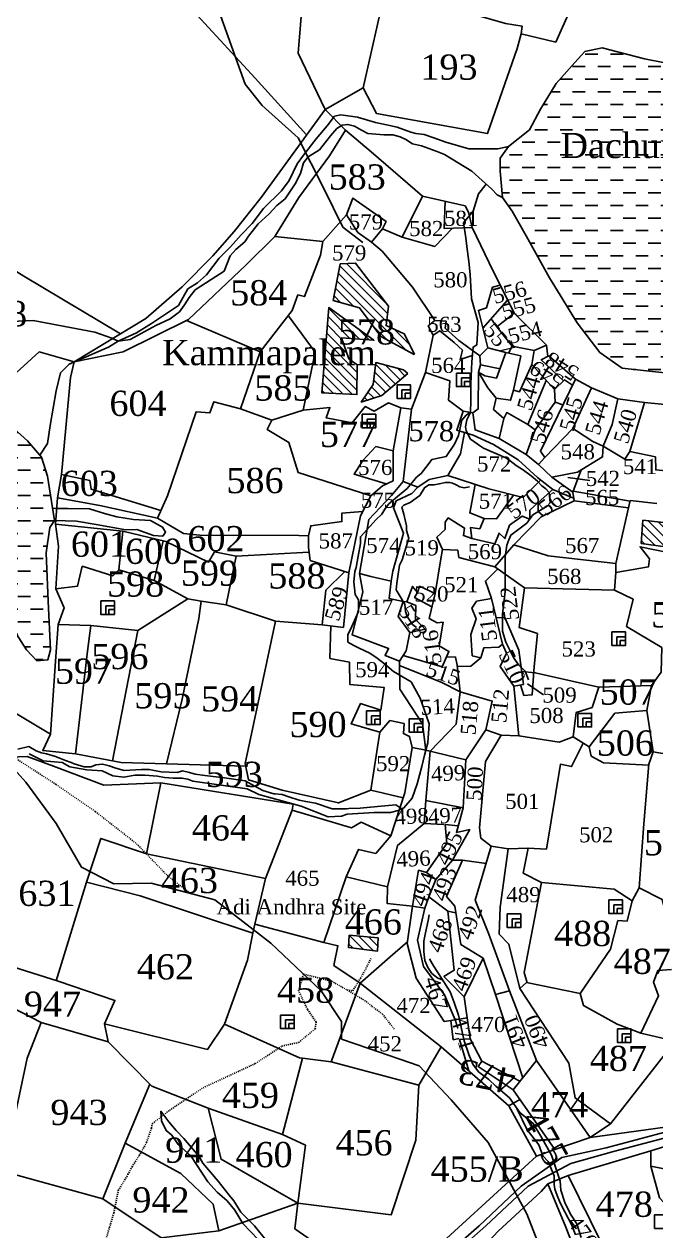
# Model space of a CAD drawing. Header units: inches. Extents: x 36 to 754, y 139 to 910.
# Drawn here: x 395.6 to 458.3, y 564.6 to 684.2 of the extents above; entities that cross this region are included whole.
import ezdxf

# ---------------------------------------------------------------- set-up
doc = ezdxf.new("R2010")
doc.units = ezdxf.units.IN
doc.header["$MEASUREMENT"] = 0
doc.linetypes.add('ACAD_ISO02W100', pattern=[15, 12, -3])
doc.linetypes.add('ACAD_ISO07W100', pattern=[3, 0, -3])
for name, color, linetype in [('CARTTRACK', 30, 'ACAD_ISO02W100'), ('NALA', 4, 'Continuous'), ('SQUAREWELL', 5, 'Continuous'), ('SURVEY_BND', 7, 'Continuous'), ('SURVEY_NO', 7, 'Continuous'), ('VILLAGE_AREA', 1, 'Continuous'), ('WATER_BODY', 4, 'Continuous')]:
    doc.layers.add(name, color=color, linetype=linetype)
doc.layers.add('FOOTPATH', color=150, linetype='ACAD_ISO07W100', lineweight=30)
doc.layers.add('ROAD', color=1, linetype='Continuous', lineweight=25)
doc.styles.get("Standard").update_dxf_attribs({"font": 'TIMES.TTF'})
doc.dimstyles.get("Standard").update_dxf_attribs({"dimtxt": 0.18, "dimasz": 0.18, "dimexe": 0.18, "dimexo": 0.0625, "dimgap": 0.09, "dimtad": 0, "dimtih": 1, "dimtoh": 1, "dimdec": 4, "dimzin": 0, "dimdsep": 46, "dimtxsty": 'Standard', "dimcen": 0.09, "dimadec": 0, "dimazin": 0, "dimtfac": 1, "dimtdec": 4, "dimtofl": 0, "dimtmove": 0, "dimatfit": 3, "dimfxl": 1, "dimtolj": 1, "dimtzin": 0, "dimarcsym": 0})

msp = doc.modelspace()

# ---------------------------------------------------------------- hatches: boundary and pattern name
at = {"layer": 'VILLAGE_AREA'}
h = msp.add_hatch(dxfattribs=at)
h.set_pattern_fill('ANSI31', color=256, scale=5, angle=90, style=0)
h.paths.add_polyline_path([(428.86, 656.09), (430.98, 653.25), (434.29, 651.49), (434.32, 651.52), (433.3, 653.53), (431.5, 654.34), (431.75, 656.27), (428.48, 660.53), (426.96, 660.46), (426.26, 656.83)])
h.paths.add_polyline_path([(426.1, 651.78), (432.91, 651.78), (432.91, 655.6), (426.1, 655.6)], flags=9)
h = msp.add_hatch(dxfattribs=at)
h.set_pattern_fill('ANSI31', color=256, scale=5, angle=90, style=0)
h.paths.add_polyline_path([(428.61, 647.5), (428.65, 650.46), (427.8, 651.06), (427.1, 653.13), (430.3, 652.89), (425.83, 656.12), (425.13, 647.68)])
h.paths.add_polyline_path([(430.24, 648.52), (429.04, 646.77), (431.08, 647.43), (433.65, 649.61), (433.23, 649.97), (430.48, 650.67)])
h.paths.add_polyline_path([(408.47, 648.79), (430.85, 648.79), (430.85, 653.82), (408.47, 653.82)], flags=9)
h.paths.add_polyline_path([(426.1, 651.78), (432.91, 651.78), (432.91, 655.6), (426.1, 655.6)], flags=9)
h = msp.add_hatch(dxfattribs=at)
h.set_pattern_fill('ANSI31', color=256, scale=5, angle=90, style=0)
h.paths.add_polyline_path([(469.95, 639.97), (464.77, 640.46), (463.69, 634.86), (464.6, 634.03), (468.98, 633.72), (470.58, 637.36), (469.22, 636.88)])
h.paths.add_polyline_path([(461.86, 636.62), (460.24, 636.62), (460.11, 635.39), (461.15, 635.66)])
h.paths.add_polyline_path([(456.95, 635.07), (456.8, 632.75), (461.61, 632.1), (461.65, 629.85), (464.25, 626.63), (463.43, 624.04), (467.24, 623.57), (465.79, 628.28), (464.58, 628.66), (464.52, 631.18), (463.62, 631.54), (463.7, 634.09), (462.49, 634.44)])
h.paths.add_polyline_path([(465.95, 630.65), (465.79, 628.28), (472.48, 627.33), (472.67, 626.42), (474.75, 626.16), (474.03, 629.95), (470.67, 629.9)])
h.paths.add_polyline_path([(467.86, 625.33), (468.44, 621.72), (472.53, 621.44), (472.37, 625.09)])
h.paths.add_polyline_path([(478.49, 621.47), (478.42, 624.89), (473.63, 624.89), (473.68, 621.39)])
h.paths.add_polyline_path([(470.65, 626.87), (469.48, 627.08), (469.44, 625.24), (470.81, 625.17)])
h.paths.add_polyline_path([(469.01, 626.7), (468.01, 626.77), (468, 625.88), (468.92, 625.87)])
h.paths.add_polyline_path([(476.76, 626.85), (476.79, 625.63), (478.17, 625.53), (478.07, 626.84)])
h.paths.add_polyline_path([(479.18, 626.83), (479.81, 626.83), (483.19, 626.48), (482.99, 630.98), (481.83, 633.89), (475.91, 634.46), (475.34, 636.15), (474.69, 636.67), (474.59, 639.88), (473.17, 640.28), (472.51, 639.44), (473.4, 637.75), (473.5, 632.67), (475.34, 628.22)])
h.paths.add_polyline_path([(485.45, 626.95), (485.03, 625.67), (486.86, 625.23), (486.97, 626.44)])
h.paths.add_polyline_path([(486.97, 626.44), (486.86, 625.23), (488.49, 624.84), (488.93, 625.78)], flags=16)
h.paths.add_polyline_path([(484.51, 624.97), (486.74, 624.25), (486.77, 624.31), (486.81, 624.66), (484.33, 625.5), (483.8, 624.68), (484.22, 624.51)])
h.paths.add_polyline_path([(484.51, 624.97), (484.22, 624.51), (486.36, 623.67), (486.74, 624.25)])
h.paths.add_polyline_path([(470.69, 627.95), (474.77, 627.95), (474.77, 630.24), (470.69, 630.24)], flags=9)
h.paths.add_polyline_path([(465.82, 630.89), (477.53, 630.89), (477.53, 633.19), (465.82, 633.19)], flags=9)
h.paths.add_polyline_path([(470.19, 637.25), (474.27, 637.25), (474.27, 639.54), (470.19, 639.54)], flags=9)
h.paths.add_polyline_path([(481.78, 630.92), (485.87, 630.92), (485.87, 633.21), (481.78, 633.21)], flags=9)
h.paths.add_polyline_path([(486.84, 626.54), (492.66, 618), (495.9, 620.21), (490.08, 628.75)], flags=9)
h = msp.add_hatch(dxfattribs=at)
h.set_pattern_fill('ANSI31', color=256, scale=5, angle=90, style=0)
h.paths.add_polyline_path([(430.72, 593.66), (427.83, 593.95), (427.77, 592.73), (430.66, 592.37)])
at = {"layer": 'WATER_BODY'}
h = msp.add_hatch(dxfattribs=at)
h.set_pattern_fill('DASH', color=256, scale=10, style=0)
h.paths.add_polyline_path([(477.28, 663.5), (477.14, 667.39), (476.46, 673.89), (476.01, 675.02), (475.13, 676.73), (473.65, 677.8), (471.32, 678.21), (467.51, 679.01), (462.51, 679.86), (459.15, 680.37), (457.13, 680.77), (452.94, 681.88), (451.2, 681.5), (450.21, 680.41), (448.37, 678.32), (446.82, 675.78), (445.72, 673.75), (443.64, 672.1), (442.8, 670.93), (442.8, 669.63), (443.04, 667.05), (444.01, 665.69), (445.38, 663.25), (447.72, 659.06), (450.45, 654.61), (452.68, 651.68), (454.92, 650.12), (459.42, 649.63), (466.14, 648.07), (473.21, 647.19), (477.32, 646.94), (477.96, 647.33), (478.13, 649.06), (478.13, 650.37), (478.52, 653.66), (478.17, 657.19), (477.28, 661.77)])
h.paths.add_polyline_path([(448.15, 670.23), (475.8, 670.23), (475.8, 674.16), (448.15, 674.16)], flags=24)
h = msp.add_hatch(dxfattribs=at)
h.set_pattern_fill('DASH', color=256, scale=10, style=0)
h.paths.add_polyline_path([(397.81, 631.84), (398.17, 634.35), (398.63, 635.03), (397.95, 639.43), (397.36, 641.31), (395.96, 642.91), (394.01, 644.66), (390.09, 644.68), (384.52, 644.31), (382.07, 644.26), (378.7, 644.8), (376, 646.1), (373.8, 646.02), (373.19, 645.19), (371.61, 644.27), (369.32, 642.7), (366.28, 640.41), (366.62, 639.12), (367.96, 637.32), (369.33, 635.74), (371.09, 634.66), (373.97, 633.96), (376.73, 633.48), (379.25, 632.86), (381.52, 632.04), (383.27, 631.17), (385.35, 629.69), (387.83, 628.19), (389.45, 626.41), (391.2, 625.45), (392.78, 624.91), (394.58, 624.23), (395.86, 622.21), (396.9, 621.13), (397.98, 621.23), (398.24, 622.21), (398.02, 627.02)])
h.paths.add_polyline_path([(372.11, 634.18), (395.25, 634.18), (395.25, 638.11), (372.11, 638.11)], flags=25)
h.paths.add_polyline_path([(375.16, 638.82), (392.22, 638.82), (392.22, 642.63), (375.16, 642.63)], flags=24)

# ---------------------------------------------------------------- linework, layer by layer
at = {"layer": 'CARTTRACK'}
for points in [[(429.21, 662.58), (427.23, 664.09), (425.35, 667.91), (422.8, 672.96), (419.21, 676.14), (417.52, 678.26), (414.62, 686.36)], [(347.35, 641.57), (353.23, 640.98), (359.8, 648.48), (361.94, 650.78), (363.17, 652.09), (367.07, 653.18), (370.6, 653.86), (377.09, 654.17), (385.51, 653.74), (391.93, 654.64), (396.51, 654.86), (402.63, 653.69), (404.31, 653.1), (404.93, 652.8)], [(448.16, 559.41), (445.46, 566.33), (441.64, 573.4), (437.95, 577.64), (434.79, 580.98), (429.81, 582.7), (427.1, 583.62), (427.1, 585.4), (425.07, 588.41), (420.09, 593.14), (414.54, 597.43), (408.21, 599.09), (404.52, 599.03), (401.32, 600.69), (398.8, 604.99), (395.78, 609.11), (391.97, 613.35)]]:
    msp.add_lwpolyline(points, dxfattribs=at)
at = {"layer": 'FOOTPATH', "ltscale": 0.0001}
for points in [[(344.84, 530.07), (346.72, 535.04), (351.69, 541.26), (356.62, 547.88), (358.34, 550.22), (362.14, 552.73), (365.57, 554.94), (369.08, 557.5), (373.56, 561.39), (377, 564.67), (379.73, 567.67), (380.73, 570.79), (383.33, 574.89), (385.46, 581.19), (387.47, 589.7), (389.81, 596.97), (390.57, 601.91), (393.09, 607.81), (394.84, 611.42), (398.8, 608.87), (402.68, 606.19), (406.77, 603), (409.81, 599.86), (412.1, 598.07)], [(403.67, 563.62), (404.09, 564.97), (404.52, 566.44), (404.96, 568.64), (405.92, 570.22), (406.32, 570.99), (407.04, 572.11), (407.77, 573.4), (408.24, 574.82), (408.33, 575.26), (410.04, 576.59), (413.36, 578.82), (418.55, 581.22), (421.18, 582.95), (422.84, 583.32), (424.48, 584.65), (424.57, 585.32), (423.71, 586.59), (422.83, 588.43), (423.32, 590.08), (423.32, 590.08), (426.12, 589.38), (427.64, 588.51), (428.2, 588.43), (428.2, 588.43), (428.96, 589.66), (429.52, 590.66), (430, 591.62)], [(432.32, 584.63), (431.16, 586.11), (430.08, 586.91), (429.44, 587.43), (427.64, 588.51)]]:
    msp.add_lwpolyline(points, dxfattribs=at)
at = {"layer": 'NALA'}
for points in [[(443.64, 672.1), (442.59, 671.86), (440.97, 671.86), (439.7, 671.86), (437.42, 672.52), (436.15, 672.99), (435.27, 673.26), (434.47, 673.36), (433.97, 673.51), (432.61, 673.99), (431.56, 674.22), (430.47, 674.46), (428.67, 674.98), (427.03, 675.24), (426.4, 675.08), (425.68, 674.13), (424.59, 672.85), (423.31, 671.22), (422.7, 670.37), (421.89, 668.72), (421.14, 667.7), (419.36, 665.93), (418.24, 664.46), (417.14, 663.33), (416.08, 662.15), (414.96, 661.03), (413.7, 659.36), (412.82, 658.59), (411.85, 657.97), (410.92, 656.32), (409.65, 655.49), (408.26, 654.55), (406.77, 653.62), (404.93, 652.8)], [(397.18, 641.51), (397.94, 642.66), (398.22, 644.44), (398.79, 647.89), (399.24, 649.67), (400.08, 650.52), (403.99, 652.2), (404.93, 652.8), (406.13, 652.95), (408.67, 654.34), (410.09, 655.02), (411.02, 655.69), (411.53, 656.39), (411.99, 657.12), (412.59, 657.88), (414.17, 658.91), (415.44, 659.73), (416.06, 661.26), (416.61, 661.89), (417.5, 662.64), (417.88, 663.21), (418.82, 664.43), (419.93, 665.42), (420.69, 666.23), (421.51, 666.91), (422.5, 668.4), (423.03, 669.4), (423.31, 670.48), (423.79, 671.07), (424.89, 671.76), (425.99, 673.14), (426.63, 673.88), (427.14, 674.2), (427.73, 674.28), (428.37, 674.09), (429.06, 673.69), (429.68, 673.39), (431.29, 673.24), (432.17, 673.24), (432.89, 673.05), (433.47, 672.78), (434.14, 672.35), (435.01, 672.14), (436.47, 671.61), (437.3, 671.3), (439.99, 669.65), (441.03, 668.72), (441.94, 667.89), (442.53, 667.3), (443.04, 667.05)], [(396.12, 611.92), (397.52, 611.2), (398.65, 611.13), (399.39, 611.05), (400.17, 610.61), (401.84, 610.33), (403.35, 610.22), (404.42, 609.72), (405.52, 609.59), (406.61, 609.81), (407.59, 609.81), (408.83, 609.68), (409.55, 609.55), (410.4, 609.5), (411.27, 609.5), (411.84, 609.39), (412.36, 609.19), (417.75, 608.44), (418.9, 607.89), (423.08, 606.71), (425.75, 605.65), (427.08, 605.72), (427.66, 605.94), (430.32, 606.09), (431.95, 606.11), (432.69, 606.28), (433.28, 606.55), (434.09, 607.53), (434.58, 608.94), (435.04, 610.64), (435.32, 611.79), (435.63, 612.99), (435.76, 614.89), (435.51, 615.65), (434.87, 617.44), (433.98, 619.03), (432.25, 620.06), (431.35, 620.82), (430.62, 621.39), (429.89, 621.89), (428.83, 622.38), (428.3, 622.65), (427.73, 622.98), (427.7, 623.71), (428.1, 624.51), (428.76, 626.02), (428.76, 627.18), (428.43, 627.71), (428.3, 628.94), (428.4, 629.97), (428.53, 630.37), (428.73, 631.49), (428.96, 632.75), (428.96, 633.42), (430.52, 635.13), (431.09, 635.66), (431.39, 636.16), (431.75, 636.65), (432.45, 637.25), (433.58, 638.21), (434.24, 638.98), (434.51, 639.31), (434.98, 639.67), (435.67, 640.57), (436.04, 641.07), (437.47, 641.38), (438.3, 642.58), (438.67, 643.44), (439.03, 644.96), (439.43, 645.46), (439.86, 645.77), (439.9, 646.87), (439.9, 648.56), (440, 650.75), (440.13, 652.21), (440.5, 652.42), (440.63, 654.65), (439.96, 657), (439.83, 659.39), (439.7, 660.69), (439.5, 662.19), (439.4, 663.05), (439.17, 664.54), (440.13, 665.67), (440.66, 667.4), (441.43, 668.35)], [(445.62, 619.24), (445.3, 620.11), (444.63, 620.72), (444.2, 621.36), (443.82, 622.12), (443.38, 622.96), (443.06, 624.07), (443.06, 625.75), (443.3, 627.98), (443.3, 629.17), (443.3, 630.56), (443.3, 631.43), (443.47, 632.6), (443.68, 633.12), (443.88, 633.58), (445.45, 634.75), (446.06, 635.6), (447.49, 636.44), (447.78, 636.79), (447.66, 637.81), (447.34, 638.16), (446.94, 638.48), (446.53, 638.91), (445.89, 639.44), (445.13, 640.02), (444.4, 640.48), (443.82, 640.95), (443.36, 641.24), (441.15, 642.2), (440.77, 642.46), (440.3, 642.78), (439.87, 643.1), (439.87, 643.1), (439.43, 643.93), (439.37, 644.31), (439.52, 645), (439.67, 645.35), (439.86, 645.77)], [(439.78, 638.35), (439.24, 638.26), (438.8, 638.37), (438.44, 638.56), (438.08, 638.72), (437.81, 638.81), (437.38, 638.81), (436.78, 638.66), (436.28, 638.57), (435.73, 638.56), (435.31, 638.28), (434.84, 637.52), (433.88, 636.8), (433.25, 636.56), (433.08, 636.34), (433.26, 635.66), (433.42, 634.94), (433.53, 634.51), (433.54, 634.04), (433.76, 633.28), (433.1, 631.14), (432.85, 630.61), (432.57, 628.82), (432.52, 628.17), (433.01, 627.33), (433.37, 626.74), (433.43, 626.01), (433.6, 625.52), (434.12, 624.74), (434.52, 624.44)], [(398.63, 635.03), (400.8, 634.96), (402.77, 634.62), (405.7, 634.12), (406.81, 634.13), (408.46, 633.55), (409.37, 633.46), (409.64, 633.87), (409.35, 634.38), (408.14, 635.03), (406.47, 635.14), (404.82, 635.39), (403.59, 635.72), (402.09, 636.19), (399.96, 636.21), (398.91, 636.21), (398.44, 636.25)], [(433.07, 606.46), (432.47, 606.85), (430.66, 606.69), (428.95, 606.54), (427.8, 606.48), (427.57, 606.46), (426.16, 606.47), (424.52, 607.02), (423.54, 607.17), (422.89, 607.32), (421.88, 607.66), (421.19, 607.89), (420.52, 607.95), (420.38, 607.95), (419.28, 608.27), (418.42, 608.73), (417.54, 609.22), (415.48, 609.54), (413.53, 609.75), (412.57, 609.9), (412.02, 610.07), (411.34, 610.21), (410.78, 610.06), (409.2, 610.13), (408.01, 610.36), (407.4, 610.37), (407.26, 610.37), (405.53, 610.27), (404.73, 610.49), (404.04, 610.71), (403.4, 610.9), (402.74, 610.82), (402.28, 610.63), (401.56, 610.63), (400.59, 610.91), (400.3, 611.06), (399.73, 611.25), (398.75, 611.66), (397.84, 611.92), (397.34, 612), (396.83, 612.22), (396.1, 612.63), (395.01, 612.37)], [(437.1, 589.52), (436.63, 589.68), (436.05, 590.15), (435.65, 590.74), (435.35, 591.42), (435.26, 592.31), (435.26, 593.36), (435.42, 594.16), (435.68, 595.38), (435.78, 595.95)], [(450.86, 563.99), (450.43, 565.35), (449.8, 566.28), (449.23, 567.45), (448.83, 568.68), (448.76, 569.58), (447.9, 572.15), (446.83, 574.02), (446.1, 575.28), (444.76, 576.36), (443.73, 577.82), (442.4, 578.99), (441.7, 579.65), (440.67, 580.39), (440.1, 581.15), (439.7, 582.12), (439.23, 583.48), (438.7, 586.03), (438.26, 587.26), (437.86, 588.33), (437, 589.69), (436.2, 590.89), (435.8, 591.6)], [(418.82, 563.79), (417.31, 565.36), (416.5, 566.7), (415.75, 567.6), (414.76, 568.46), (413.83, 569.5), (412.15, 572.07), (410.9, 573.19), (410.26, 574.11), (409.72, 574.58), (409.24, 575.53), (409.18, 576.49), (409.96, 575.43), (410.71, 574.58), (411.44, 573.79), (412.94, 572.04), (413.33, 571.36), (414.85, 569.55), (415.94, 568.18), (416.41, 567.63), (417.11, 566.5), (418.46, 565.13), (419.69, 563.62)], [(450.29, 564.25), (449.91, 565.2), (449.24, 566.51), (448.77, 567.42), (448.48, 568.15), (448.25, 568.77), (448.18, 569.22), (448.16, 570.1), (447.57, 571.51), (447.03, 572.08), (446.64, 573.17), (445.48, 574.64), (444.47, 576.78)]]:
    msp.add_lwpolyline(points, dxfattribs=at)
at = {"layer": 'ROAD'}
for points in [[(436.22, 561.18), (440.72, 565.15), (444.9, 569.07), (448.94, 571.92), (453.33, 572.87), (461.25, 574.98)], [(436.9, 561.18), (441.4, 565.15), (445.58, 569.07), (449.81, 571.33), (454.04, 572.5), (461.95, 574.58)]]:
    msp.add_lwpolyline(points, dxfattribs=at)
at = {"layer": 'SQUAREWELL'}
for points in [[(438.48, 649.64), (439.83, 649.64), (439.83, 648.29), (438.48, 648.29)], [(432.59, 648.47), (433.94, 648.47), (433.94, 647.13), (432.59, 647.13)], [(438.98, 649.16), (439.83, 649.16), (439.83, 648.29), (438.98, 648.29)], [(439.29, 648.8), (439.83, 648.8), (439.83, 648.29), (439.29, 648.29)], [(433.08, 647.99), (433.94, 647.99), (433.94, 647.13), (433.08, 647.13)], [(433.39, 647.63), (433.94, 647.63), (433.94, 647.13), (433.39, 647.13)], [(429.13, 645.55), (430.48, 645.55), (430.48, 644.21), (429.13, 644.21)], [(429.62, 645.07), (430.48, 645.07), (430.48, 644.21), (429.62, 644.21)], [(429.93, 644.71), (430.48, 644.71), (430.48, 644.21), (429.93, 644.21)], [(403.22, 627.06), (404.57, 627.06), (404.57, 625.72), (403.22, 625.72)], [(403.72, 626.58), (404.57, 626.58), (404.57, 625.72), (403.72, 625.72)], [(404.03, 626.22), (404.57, 626.22), (404.57, 625.72), (404.03, 625.72)], [(453.9, 623.99), (455.24, 623.99), (455.24, 622.65), (453.9, 622.65)], [(454.39, 623.51), (455.24, 623.51), (455.24, 622.65), (454.39, 622.65)], [(454.7, 623.15), (455.24, 623.15), (455.24, 622.65), (454.7, 622.65)], [(429.58, 616.17), (430.93, 616.17), (430.93, 614.82), (429.58, 614.82)], [(450.53, 615.92), (451.87, 615.92), (451.87, 614.58), (450.53, 614.58)], [(430.07, 615.69), (430.93, 615.69), (430.93, 614.82), (430.07, 614.82)], [(430.38, 615.33), (430.93, 615.33), (430.93, 614.82), (430.38, 614.82)], [(433.81, 615.39), (435.16, 615.39), (435.16, 614.05), (433.81, 614.05)], [(434.3, 614.91), (435.16, 614.91), (435.16, 614.05), (434.3, 614.05)], [(451.02, 615.44), (451.87, 615.44), (451.87, 614.58), (451.02, 614.58)], [(451.33, 615.08), (451.87, 615.08), (451.87, 614.58), (451.33, 614.58)], [(434.61, 614.55), (435.16, 614.55), (435.16, 614.05), (434.61, 614.05)], [(453.6, 597.43), (454.95, 597.43), (454.95, 596.08), (453.6, 596.08)], [(454.09, 596.95), (454.95, 596.95), (454.95, 596.08), (454.09, 596.08)], [(443.52, 596.05), (444.86, 596.05), (444.86, 594.7), (443.52, 594.7)], [(444.01, 595.57), (444.86, 595.57), (444.86, 594.7), (444.01, 594.7)], [(454.4, 596.58), (454.95, 596.58), (454.95, 596.08), (454.4, 596.08)], [(444.32, 595.2), (444.86, 595.2), (444.86, 594.7), (444.32, 594.7)], [(421.05, 586.03), (422.4, 586.03), (422.4, 584.69), (421.05, 584.69)], [(421.54, 585.55), (422.4, 585.55), (422.4, 584.69), (421.54, 584.69)], [(421.85, 585.19), (422.4, 585.19), (422.4, 584.69), (421.85, 584.69)], [(454.43, 584.66), (455.78, 584.66), (455.78, 583.32), (454.43, 583.32)], [(454.92, 584.18), (455.78, 584.18), (455.78, 583.32), (454.92, 583.32)], [(455.23, 583.82), (455.78, 583.82), (455.78, 583.32), (455.23, 583.32)], [(458.13, 566.22), (459.48, 566.22), (459.48, 564.88), (458.13, 564.88)]]:
    msp.add_lwpolyline(points, close=True, dxfattribs=at)
at = {"layer": 'SURVEY_BND'}
for points in [[(405.19, 653.54), (395.6, 659.24), (388.1, 663.91), (382.11, 668.58), (376.21, 669.26), (374.36, 672.19), (372.25, 685.64), (371.32, 690.99), (371.67, 700.95), (370.15, 709.52), (369.76, 722.6), (382.27, 716.16), (389.36, 711.76), (393.71, 708.2), (399.18, 700.15), (409.27, 688.93), (418.52, 678.85), (423.63, 673.23)], [(425.47, 675.76), (422.79, 681.33), (423.7, 692.6), (428.1, 717.19), (436.58, 712.64), (434.25, 696.32)], [(448.33, 682.43), (452.52, 691.88), (445.95, 693.99), (445.21, 692.7), (434.25, 696.32), (431.45, 687.71)], [(429.22, 677.89), (431.45, 687.71), (443.35, 684.29), (445.01, 684), (444.88, 683.26)], [(444.19, 655.56), (441.73, 660.56), (440.05, 664.06), (439.67, 665.57), (439.34, 666.2), (435.11, 667.17), (430.04, 671.55), (427.49, 673.71), (425.47, 675.76), (429.22, 677.89), (430.57, 675.35), (441.57, 673.37), (444.49, 681.8), (444.88, 683.26), (448.33, 682.43)], [(425.47, 675.76), (419.12, 667.05), (416.46, 663.68), (414.32, 661.25), (411.29, 658.18), (407.7, 655.06), (400.58, 650.74), (405.43, 651.73), (411.91, 654.95), (417.63, 660.37), (420.48, 663.16)], [(433.1, 663.11), (431.16, 663.92), (431.53, 664.65), (428.22, 666.97), (427.57, 665.32), (425.25, 662.69), (420.48, 663.16), (422.86, 667.03), (425.89, 671.15), (427.49, 673.71)], [(438.09, 664), (436.35, 662.18), (433.1, 663.11), (435.11, 667.17)], [(440.05, 664.06), (437.25, 663.97), (437.35, 666.66)], [(430.07, 662.62), (428.7, 663.58), (427.57, 665.32)], [(440.79, 651.34), (438.73, 652.85), (437.37, 654.1), (437.45, 654.77), (436.33, 654.83), (434.11, 658.15), (431.11, 661.73), (430.07, 662.62), (431.16, 663.92)], [(411.73, 654.86), (419.03, 651.75), (422.18, 655.84), (422.77, 657.38), (423.41, 657.21), (425.01, 661.31), (425.25, 662.69)], [(441.59, 652.13), (440.66, 655.85), (441.45, 656.1), (442.06, 658.14), (442.81, 658.36)], [(441.1, 654.08), (443.55, 656.86)], [(400.58, 650.74), (397.13, 651.73), (394.46, 649.33), (384.95, 651), (382.72, 645.49), (376.15, 646.63), (373.68, 656.01), (367.96, 649.19)], [(421.79, 655.34), (424.47, 651.71), (423.28, 645.95), (425.94, 646.22), (425.57, 645.19), (428.13, 644.7), (429.44, 646.34), (430.33, 645.86), (431.73, 646.68), (432.98, 646.19), (434.04, 646.07)], [(447.4, 652.41), (444.19, 655.56), (442.48, 654.22), (444, 652.31)], [(436.17, 653.38), (435.68, 654.33), (436.33, 654.83)], [(442.48, 654.22), (441.91, 655.01)], [(439.14, 645.87), (437.7, 646.94), (437.81, 648.88), (435.42, 649.69), (436.17, 653.38), (436.85, 653.83), (438.26, 652.68), (439.08, 651.92), (438.84, 650.98), (440.05, 651.38)], [(420.19, 644.98), (417.06, 646.09), (419.03, 651.75)], [(444.14, 647.95), (444.86, 651.34), (443.39, 651.68), (442.46, 649.14), (441.31, 649.37), (440.67, 649.73)], [(440.87, 650.46), (440.79, 651.34), (441.59, 652.13), (443.39, 651.68)], [(445.95, 650.5), (446.18, 651.88), (444, 652.31), (443.63, 651.62)], [(446.18, 651.88), (447.4, 652.41), (447.55, 651.29)], [(409.18, 636.03), (402.26, 638.13), (402.14, 638.99), (399.32, 639.58), (400.21, 649.21), (400.58, 650.74)], [(448.19, 648), (445.95, 650.5), (444.74, 647.78), (444.14, 647.95), (443.84, 646.94), (442.41, 647.14), (442.17, 646.04), (443.17, 645.12), (443.47, 645.72), (445.55, 644.55), (446.29, 644)], [(450.28, 649.02), (447.64, 651.33), (446.89, 650.96), (449.09, 648.87)], [(435.42, 649.69), (434.04, 646.07), (433.21, 638.88), (434.65, 638.34), (435.79, 639.1), (437.62, 639.49)], [(442.7, 643.15), (440.33, 644.01), (440.11, 645.71), (440.64, 646.09), (440.67, 649.73), (441.58, 648.17), (442.41, 647.14)], [(440.67, 649.73), (440.87, 650.46), (442.8, 650.07)], [(445.55, 644.55), (447.37, 648.91)], [(451.88, 648.17), (450.28, 649.02), (446.8, 641.89), (447.24, 641.28), (450.01, 644.13)], [(448.27, 646.76), (448.19, 648), (449.2, 648.98), (450, 648.44)], [(453.02, 642.4), (452.01, 642.86), (450.37, 643.92), (450.01, 644.13), (451.88, 648.17), (454.49, 647.08)], [(457.11, 646.73), (454.49, 647.08), (453.92, 644.55), (453.02, 642.4), (455.17, 641.11), (455.66, 641.85)], [(417.06, 646.09), (414.42, 646.8), (414.05, 645.71), (412.68, 645.81), (409.83, 637.48), (408.84, 635.26), (411.41, 633.75), (413.05, 633.58), (422.84, 633.55), (423.8, 633.51), (424.04, 634.51), (427.12, 634.92), (427.12, 635.77), (429.18, 635.91)], [(429.99, 637.48), (422.79, 639.78), (421.86, 642.76), (419.71, 644.06), (420.19, 644.98), (423.28, 645.95)], [(432.98, 646.19), (432.2, 641.92), (432.2, 638.97), (431.15, 638.48), (429.99, 637.48), (428.96, 635.5), (427.8, 629.84), (427.27, 624.43)], [(448.05, 638.09), (446.53, 639.29), (444.59, 641.05), (443.29, 641.88), (442.17, 642.57), (440.15, 643.49), (438.51, 643.98), (439.14, 645.87), (440.11, 645.71)], [(446.63, 640.58), (445.38, 641.57), (446.29, 644), (448.27, 646.76), (449.04, 646.48)], [(467.99, 641.29), (464.08, 641.55), (463.63, 640.1), (462.9, 640.16), (462.72, 641.04), (459.23, 639.95), (458.23, 640.04), (458.2, 641.34), (455.66, 641.85), (457.11, 646.73), (460.17, 646.43), (464.54, 646.65)], [(445.38, 641.57), (442.7, 643.15), (443.17, 645.12)], [(446.83, 639.06), (445.09, 637.32), (441.7, 638.17), (437.62, 639.49), (438.89, 641.65), (439.29, 643.75)], [(431.53, 638.66), (428.33, 639.61), (429.19, 640.98), (430.49, 642.35), (432.2, 641.92)], [(453.02, 642.4), (452.96, 641.33), (450.48, 639.82), (447.94, 639.33), (446.63, 640.58), (447.24, 641.28)], [(447.94, 639.33), (450.01, 637.84), (450.84, 640.04)], [(408.84, 635.26), (403.14, 636.5), (398.92, 637.27), (399.32, 639.58)], [(426.02, 624.58), (425.93, 621.36), (427.88, 620.98), (427.91, 618.79), (431.3, 618.49), (431, 616.24), (428.98, 616.89), (428.06, 614.87), (430.9, 614.05), (431.89, 615.21), (433.29, 614.91), (433.23, 613.92), (433.84, 613.64), (434.08, 612.55), (435.45, 612.28), (435.1, 614.87), (432.87, 618.31), (432.84, 621.08), (431.41, 621.66), (431.75, 622.36), (428.14, 623.7), (429.21, 627.97), (428.88, 629.77), (429.81, 635.14), (432.03, 637.5), (433.21, 638.88)], [(444.15, 637.55), (442.46, 635.2), (441.22, 635.23), (439.8, 635.78), (440.35, 638.6)], [(434.65, 638.34), (434.07, 637.71), (432.49, 636.97), (432.24, 636.27), (433.24, 633.76), (432.18, 630.01), (432.01, 629.03), (430, 629.48), (428.88, 629.77)], [(450.1, 637.25), (448.05, 638.09), (446.59, 636.81), (446.58, 635.91), (447.07, 635.48)], [(455.55, 636.27), (450.14, 636.99), (450.01, 637.84)], [(450.04, 637.92), (455.7, 636.95)], [(416.65, 631.49), (414.51, 631.94), (413.91, 630.91), (409.68, 632.94), (405.42, 633.97), (398.72, 634.68), (398.92, 637.27)], [(446.59, 636.81), (445.77, 636.05), (445.74, 635.16), (445.01, 635.46), (443.75, 634.56), (443.28, 633.24), (442.7, 633.79), (442.29, 632.71), (440.02, 633.24), (439.87, 634.33), (440.79, 634.19), (441.22, 635.23)], [(450.14, 636.99), (446.88, 635.38), (444.18, 632.63), (447.58, 631.52), (454.29, 630.76)], [(458.35, 636.7), (455.71, 637), (454.29, 630.76), (454.29, 629.88), (457.53, 630.45), (457.62, 631.24), (456.68, 632.42), (460.9, 631.57)], [(440.02, 633.24), (439.17, 633.53), (439.28, 634.27), (437.66, 635.29), (437.36, 634.86), (437.35, 634.13), (436.54, 633.38), (437.09, 632.15), (438.61, 632.08), (438.72, 631.37), (442.29, 630.43)], [(405, 630.13), (404.41, 629.54), (401.39, 630.5), (400.91, 628.51), (398.78, 628.27), (399.03, 632.47), (398.72, 634.68)], [(408.52, 629.08), (405, 630.13), (405.42, 633.97)], [(415.66, 626.67), (413.16, 627.03), (411.85, 627.26), (408.52, 629.08), (409.42, 633.01)], [(427.8, 629.84), (423.98, 631.08), (423.8, 632.34), (423.8, 633.51)], [(454.29, 629.88), (454.15, 628.11), (445.24, 628.36), (442.29, 630.43), (444.18, 632.63)], [(423.86, 631.9), (416.65, 631.49), (415.66, 626.67), (420.55, 625.06), (425.17, 624.68), (425.52, 628.14), (427.41, 629.97)], [(433.87, 623.92), (435.39, 624.27), (434.41, 625.23), (434.47, 626.59), (433.55, 626.98), (434.13, 628.5), (434.61, 627.89), (434.82, 628.51), (436.37, 627.81), (436.94, 631.24), (437.09, 632.15)], [(438.56, 620.55), (439.9, 620.58), (440.9, 621.43), (441.19, 622.4), (442.69, 622.48), (443.05, 622.77), (441.97, 627.31), (441.36, 629.03), (442.58, 630.23)], [(432.01, 629.03), (431.8, 627.31), (433.2, 627.01), (432.71, 625.5), (433.87, 623.92), (433.48, 622.11), (432.84, 621.08)], [(402.23, 624.64), (399.01, 624.71), (399.58, 626.39), (398.78, 628.27)], [(433.19, 621.65), (437.08, 620.53), (437.74, 622.05), (436.76, 622.6), (437.15, 624.94), (436.57, 624.9), (435.77, 625.33), (436.37, 627.81)], [(436.05, 626.48), (434.33, 627.39), (434.61, 627.89)], [(444.83, 618.73), (445.17, 617.69), (445.98, 617.75), (446.2, 620.56), (446.51, 623.82), (444.7, 624.41), (445.24, 628.36)], [(452.61, 618.51), (457.82, 618.69), (458.77, 620.01), (458.84, 622.43), (455.33, 624.54), (455.99, 627.22), (454.15, 628.11)], [(411.85, 627.26), (406.91, 624.14), (404.38, 611.21)], [(409.75, 610.91), (411.3, 617.31), (412.94, 625.32), (413.16, 627.03)], [(433.2, 627.01), (433.55, 626.98)], [(441.97, 627.31), (440.48, 627.03), (440.01, 626.33), (440.44, 625.29), (439.9, 623.74), (440.05, 621.62), (440.9, 621.43)], [(444.16, 618.61), (445.12, 618.78), (444.65, 622.17), (443.28, 625.43), (442.43, 625.37)], [(398.24, 613.85), (398.77, 621.56), (399.01, 624.71)], [(400.73, 611.91), (401.9, 622.07), (402.23, 624.64), (406.91, 624.14)], [(430, 608.32), (426.78, 607.04), (421.22, 608.32), (417.87, 609.33), (417.55, 610.96), (420.55, 625.06)], [(427.27, 624.43), (425.17, 624.68)], [(438.86, 618.04), (442.03, 617.14), (441.38, 614.3), (442.91, 613.77), (444.65, 613.68), (444.16, 618.61), (442.83, 620.57), (443.44, 621.89), (443.05, 622.77)], [(432.84, 620.66), (437.02, 618.98), (438.86, 618.04), (438.55, 620.68), (438.39, 621.5), (437.52, 621.53)], [(444.65, 613.68), (448.65, 613.05), (450.04, 613.6), (450.35, 616.02), (451.92, 616.51), (452.61, 618.51), (446.29, 619.95), (444.94, 620.07)], [(450.04, 613.6), (451.63, 612.61), (454.19, 615.93), (457.37, 616.2), (457.82, 618.69)], [(435.86, 612.18), (438.45, 614.84), (438.86, 618.04)], [(409.19, 609.05), (403.52, 608.8), (398.54, 610.69), (395.93, 611.63), (394.21, 611.59), (394.12, 616.32), (398.24, 613.85), (397.47, 612.23), (400.73, 611.91), (405.25, 611.04), (417.6, 610.68)], [(457.37, 616.2), (457.99, 612.1), (460.63, 611.66), (462.27, 610.55), (467.46, 609.55)], [(433.2, 607.55), (430, 608.32), (430.9, 614.05)], [(435.45, 612.28), (439.41, 611.32), (441.38, 614.3)], [(441.93, 602.77), (440.91, 603.54), (440.75, 604.58), (441.36, 611.15), (442.91, 613.77)], [(427.55, 599.72), (428.78, 602.44), (430.48, 602.04), (431.97, 603.79), (433.37, 608.06), (434.08, 612.55)], [(451.03, 612.98), (449.9, 610.64), (448.79, 610.88), (447.4, 602.47), (445.58, 602.57), (445.11, 600.09), (446.92, 599.17), (454.11, 598.5), (455.91, 597.33), (456.6, 598.64)], [(457.55, 610.77), (453.05, 611.03), (451.85, 611.69), (451.63, 612.61)], [(435.45, 607.29), (435.86, 612.18)], [(439.07, 601.36), (438.09, 601.38), (439.8, 604.4), (438.47, 604.1), (439.15, 606.56), (439.41, 611.32)], [(462.16, 610.63), (461.22, 607.4), (463.26, 606.8), (463.5, 604.99), (463.1, 599.28), (461.44, 596.8), (461.88, 595.38), (461.22, 594.89), (459.4, 595.49), (458.87, 597.46), (456.6, 598.64), (457.06, 604.97), (457.56, 610.88), (457.99, 612.1)], [(419.56, 599.56), (407.74, 602), (409.19, 609.05), (422.29, 606.93), (422.18, 606.33)], [(418.48, 595.04), (419.56, 599.56), (422.18, 606.33), (428.09, 604.56), (429.04, 605.13), (431.97, 603.79)], [(437.22, 604.89), (435.28, 605.01), (435.45, 607.29), (439.15, 606.56)], [(431.64, 598.72), (432.65, 602.83), (435.28, 605.01)], [(436.43, 599.47), (435.5, 600.14), (437.52, 603.03), (437.36, 604.89), (438.66, 604.77)], [(418.29, 594.15), (407.13, 597.83), (401.82, 599.2), (403.22, 603.52), (407.74, 602)], [(451.75, 573.9), (446.41, 581.52), (443.73, 588.42), (441.7, 594.04), (440.33, 597.4), (441.93, 602.77), (443.61, 602.51), (442.83, 596.7), (442.7, 594.04), (443.66, 593.06), (444.77, 588.66)], [(443.61, 602.51), (445.58, 602.57)], [(434.11, 596.8), (434.72, 600.37), (435.5, 600.14)], [(437.62, 596.32), (435.74, 597.74), (436.43, 599.47), (438.09, 601.38)], [(442.36, 588.05), (441.14, 591.65), (438.92, 593.01), (438.31, 596.8), (437.5, 597.77), (439.07, 601.36), (441.42, 601.05)], [(398.81, 589.43), (401.82, 599.2)], [(428.95, 589.18), (426.32, 590.94), (426.73, 592.89), (425.34, 593.23), (427.55, 599.72), (431.64, 598.72), (431.6, 597.08), (434.11, 596.8)], [(445.48, 589.23), (445.21, 590.25), (446.92, 599.17)], [(437.93, 585.48), (437.27, 585.38), (434.48, 589.68), (433.6, 593.1), (434.11, 596.8), (435.34, 596.6), (434.62, 593.46), (435.22, 590.82), (437.31, 588.03), (438.36, 585.54)], [(435.34, 596.6), (435.74, 597.74)], [(456.76, 584.24), (454.42, 585.13), (451.07, 586.97), (450.73, 588.17), (453.75, 592.55), (454.49, 595.38), (455.41, 595.34), (455.91, 597.33)], [(441.14, 591.65), (439.26, 587.83), (437.24, 589.83), (438.27, 590.47), (437.62, 596.32), (438.42, 596.15)], [(415.48, 585.13), (417.77, 591.46), (418.29, 594.15), (418.48, 595.04), (425.34, 593.23)], [(436.96, 582.89), (428.95, 589.18), (431.9, 591.78), (433.62, 593.27)], [(403.97, 583.38), (397.3, 585.3), (392.35, 587.82), (393.2, 591.19), (399, 589.37), (404.63, 587.48), (403.6, 585.16)], [(463.29, 589.41), (460.17, 583.45), (456.76, 584.24), (458.52, 587.93), (458.03, 589.28), (458.46, 590.45), (459.81, 590.54)], [(434.74, 579.08), (426.06, 581.4), (428.95, 589.18)], [(445.05, 579.8), (442.36, 588.05), (443.73, 588.42)], [(460.17, 583.45), (453.75, 575.26), (450.24, 577.81), (449.62, 581.25), (444.77, 588.66), (445.42, 589.24), (450.73, 588.17)], [(441.01, 581.44), (439.83, 583.67), (439.26, 587.83)], [(403.43, 567.82), (393.07, 570.65), (394.4, 574.54), (395.92, 581.76), (397.3, 585.3)], [(421.24, 574.18), (413.87, 576.8), (408.3, 578.97), (403.97, 583.38), (403.6, 585.16), (413.81, 582.62), (415.48, 585.13), (422.93, 581.77), (423.21, 581.75)], [(438.72, 583.7), (438.17, 583.57), (437.93, 585.48), (439.55, 585.74)], [(439.7, 580.5), (438.79, 583.61), (439.83, 583.67)], [(435.15, 560.97), (428.25, 560.86), (422.47, 564.85), (422.77, 567.39), (432.01, 566.23), (434.44, 573.63), (434.74, 579.08), (436.96, 582.89), (443.67, 577.04), (446.42, 572.05)], [(426.06, 581.4), (423.21, 581.75), (421.24, 574.18), (423.51, 573.14), (422.77, 567.39)], [(444.11, 578.62), (440.64, 580.93), (441.01, 581.44), (444.78, 579.46)], [(451.75, 573.9), (448.22, 572.71), (444.11, 578.62), (446.41, 581.52)], [(453.75, 575.26), (451.75, 573.9), (459.16, 574.92), (462.41, 582.13)], [(422.77, 567.39), (414.94, 564.66), (414.36, 567.27), (411.17, 570.33), (405.64, 573.34), (408.1, 579.18)], [(443.67, 577.04), (444.78, 577.66)], [(422.77, 567.39), (415.15, 571.73), (413.87, 576.8)], [(471.97, 572.12), (470.05, 568.6), (457.74, 571.04), (457.74, 572.57), (467.71, 575.63), (472.36, 576.87)], [(414.94, 564.66), (409.22, 563.94), (403.43, 567.82), (405.64, 573.34)], [(425.37, 554.46), (435.15, 560.97), (436.73, 563.19), (444.11, 569.93), (446.42, 572.05), (448.22, 572.71)], [(457.74, 572.57), (449.57, 570.12), (452.86, 563.42), (458.58, 559.52), (461.21, 559.98), (461.52, 564.81), (458.62, 567.9), (457.74, 571.04)], [(438.77, 560.52), (442.6, 564.62), (446.89, 568.53), (447.53, 569.29)], [(449.57, 570.12), (447.53, 569.29)], [(455.62, 553.35), (452.14, 558.92), (450.8, 561.13), (449.31, 565), (447.53, 569.29)]]:
    msp.add_lwpolyline(points, dxfattribs=at)
at = {"layer": 'VILLAGE_AREA'}
for points in [[(434.29, 651.49), (430.98, 653.25), (428.86, 656.09), (426.26, 656.83), (426.96, 660.46), (428.48, 660.53), (431.75, 656.27), (431.5, 654.34), (433.3, 653.53), (434.32, 651.52)], [(428.65, 650.46), (428.61, 647.5), (425.13, 647.68), (425.83, 656.12), (430.3, 652.89), (427.1, 653.13), (427.8, 651.06)], [(433.65, 649.61), (431.08, 647.43), (429.04, 646.77), (430.24, 648.52), (430.48, 650.67), (433.23, 649.97)]]:
    msp.add_lwpolyline(points, close=True, dxfattribs=at)
for points in [[(456.95, 635.07), (462.49, 634.44), (463.7, 634.09), (463.62, 631.54), (464.52, 631.18), (464.58, 628.66), (465.79, 628.28), (467.24, 623.57), (463.43, 624.04), (464.25, 626.63), (461.65, 629.85), (461.61, 632.1), (456.8, 632.75), (456.95, 635.07)], [(427.83, 593.95), (430.72, 593.66), (430.66, 592.37), (427.77, 592.73), (427.83, 593.95)]]:
    msp.add_lwpolyline(points, dxfattribs=at)
at = {"layer": 'WATER_BODY'}
for points in [[(459.42, 649.63), (454.92, 650.12), (452.68, 651.68), (450.45, 654.61), (447.72, 659.06), (445.38, 663.25), (444.01, 665.69), (443.04, 667.05), (442.8, 669.63), (442.8, 670.93), (443.64, 672.1), (445.72, 673.75), (446.82, 675.78), (448.37, 678.32), (450.21, 680.41), (451.2, 681.5), (452.94, 681.88), (457.13, 680.77), (459.15, 680.37)], [(394.01, 644.66), (395.96, 642.91), (397.36, 641.31), (397.95, 639.43), (398.63, 635.03), (398.17, 634.35), (397.81, 631.84), (398.02, 627.02), (398.24, 622.21), (397.98, 621.23), (396.9, 621.13), (395.86, 622.21), (394.58, 624.23)]]:
    msp.add_lwpolyline(points, dxfattribs=at)

# ---------------------------------------------------------------- texts
at = {"layer": 'SURVEY_NO'}
for s, height, p in [('193', 2.5, (434.91, 678.71)), ('Dachuru Cheruvu', 2.5, (448.8, 670.94)), ('583', 2.5, (425.81, 667.82)), ('579', 1.5, (427.81, 663.86)), ('581', 1.5, (437.25, 664.22)), ('582', 1.5, (433.79, 663.21)), ('579', 1.5, (426.15, 660.79)), ('584', 2.5, (416.05, 656.34)), ('580', 1.5, (436.18, 658.13)), ('618', 2.5, (390.25, 654.27)), ('578', 2.5, (426.73, 652.47)), ('563', 1.5, (435.59, 653.72)), ('Kammapalem', 2.5, (409.31, 650.42)), ('564', 1.5, (435.97, 649.65)), ('585', 2.5, (418.45, 646.91)), ('604', 2.5, (404.08, 645.39)), ('577', 2.5, (424.94, 642.31)), ('578', 2, (433.72, 642.88)), ('548', 1.5, (448.81, 641.09)), ('576', 1.5, (428.73, 639.54)), ('572', 1.5, (440.52, 639.88)), ('541', 1.5, (454.98, 639.63)), ('603', 2.5, (399.25, 637.46)), ('586', 2.5, (415.68, 637.74)), ('542', 1.5, (451.3, 638.45)), ('575', 1.5, (429, 636.28)), ('571', 1.5, (440.69, 636.2)), ('565', 1.5, (451.23, 636.56)), ('601', 2.5, (400.26, 631.44)), ('602', 2.5, (411.81, 631.98)), ('587', 1.5, (424.82, 632.26)), ('600', 2.5, (405.62, 630.73)), ('574', 1.5, (429.54, 631.81)), ('519', 1.5, (433.34, 631.57)), ('569', 1.5, (439.6, 631.2)), ('567', 1.5, (449.25, 631.8)), ('599', 2.5, (411.16, 628.57)), ('588', 2.5, (419.83, 628.29)), ('568', 1.5, (447.47, 628.74)), ('598', 2.5, (403.85, 627.49)), ('521', 1.5, (437.26, 627.92)), ('520', 1.5, (434.29, 627)), ('517', 1.5, (428.82, 625.69)), ('524', 2.5, (457.78, 624.44)), ('523', 1.5, (448.9, 621.55)), ('596', 2.5, (402.28, 620.3)), ('597', 2.5, (398.68, 618.85)), ('594', 1.5, (428.44, 619.5)), ('595', 2.5, (406.54, 616.42)), ('594', 2.5, (413.16, 616.11)), ('509', 1.5, (447, 616.98)), ('507', 2.5, (452.67, 616.78)), ('590', 2.5, (421.93, 613.57)), ('508', 1.5, (445.71, 614.96)), ('506', 2.5, (452.39, 611.73)), ('593', 2.5, (413.61, 608.63)), ('592', 1.5, (430.51, 610.19)), ('501', 1.5, (443.31, 606.45)), ('464', 2.5, (412.25, 603.32)), ('502', 1.5, (450.64, 603.14)), ('503', 2.5, (457.06, 601.85)), ('463', 2.5, (409.18, 598.11)), ('465', 1.5, (421.51, 598.84)), ('631', 2.5, (395.05, 596.84)), ('489', 1.5, (443.43, 597.21)), ('Adi Andhra Site', 1.5, (414.7, 596)), ('466', 2.5, (427.41, 594)), ('488', 2.5, (448.16, 592.86)), ('462', 2.5, (406.8, 589.55)), ('487', 2.5, (454.07, 590.1)), ('458', 2.5, (420.69, 587.24)), ('947', 2.5, (395.6, 585.85)), ('472', 1.5, (432.53, 586.22)), ('470', 1.5, (439.94, 584.34)), ('452', 1.5, (429.68, 582.43)), ('487', 2.5, (451.7, 580.47)), ('459', 2.5, (415.22, 576.82)), ('943', 2.5, (398.23, 575.13)), ('474', 2.5, (445.87, 575.89)), ('456', 2.5, (426.49, 572.12)), ('941', 2.5, (409.61, 571.39)), ('460', 2.5, (416.58, 570.95)), ('455/B', 2.5, (435.92, 569.52)), ('942', 2.5, (406.36, 566.46)), ('478', 2.5, (452.28, 566.03))]:
    msp.add_text(s, height=height, dxfattribs=at).set_placement(p)
for s, height, rotation, p in [('556', 1.5, 14.7037, (442.28, 656.48)), ('555', 1.5, 14.7037, (443.19, 654.9)), ('557', 1.5, 309.1725, (441.06, 653.83)), ('554', 1.5, 14.7037, (443.81, 652.51)), ('548', 1.5, 148.0743, (450.77, 650.04)), ('549', 1.5, 148.0743, (449.25, 649.2)), ('544', 1.5, 74.0371, (445.9, 645.81)), ('545', 1.5, 74.0371, (450.1, 643.76)), ('546', 1.5, 74.0371, (447.18, 642.51)), ('544', 1.5, 74.0371, (452.64, 643.39)), ('540', 1.5, 74.0371, (455.47, 642.53)), ('566', 1.5, 36.8386, (447.34, 635.42)), ('570', 1.5, 36.8386, (444.21, 635.08)), ('589', 1.5, 73.2828, (426.81, 624.95)), ('522', 1.5, 97.1332, (444.71, 625.22)), ('518', 1.5, 302.0348, (432.66, 626.06)), ('511', 1.5, 97.1332, (442.53, 623.16)), ('516', 1.5, 97.1332, (437.02, 620.89)), ('510', 1.5, 295.239, (442.62, 621.76)), ('515', 1.5, 341.4306, (435.33, 619.71)), ('512', 1.5, 84.8418, (443.41, 614.9)), ('514', 1.5, 2.9099, (434.95, 615.75)), ('518', 1.5, 84.8418, (440.36, 613.71)), ('499', 1.5, 2.9099, (436, 609.15)), ('500', 1.5, 87.0713, (440.95, 607.22)), ('498', 1.5, 2.9099, (432.38, 604.89)), ('497', 1.5, 2.9099, (435.69, 604.95)), ('495', 1.5, 63.6377, (437.66, 600.71)), ('496', 1.5, 2.9099, (432.56, 600.68)), ('493', 1.5, 70.2663, (437.4, 597.18)), ('494', 1.5, 70.2663, (435.34, 596.66)), ('492', 1.5, 70.2663, (439.95, 593.35)), ('468', 1.5, 70.2663, (436.98, 592.07)), ('469', 1.5, 70.2663, (439.36, 588.25)), ('467', 1.5, 286.9457, (435.26, 589.57)), ('491', 1.5, 111.3931, (445.58, 583.06)), ('490', 1.5, 111.3931, (447.78, 583.06)), ('471', 1.5, 286.9457, (437.91, 585.62)), ('473', 2.5, 168.0454, (444.5, 580.56)), ('475', 2.5, 299.3857, (444.77, 575.7)), ('476', 1.5, 305.5686, (449.41, 565.48))]:
    msp.add_text(s, height=height, rotation=rotation, dxfattribs=at).set_placement(p)

# ---------------------------------------------------------------- leaders
for points in [[(449.51, 639.3), (451.69, 638.98)], [(445.53, 618.83), (447.11, 617.75)]]:
    msp.add_leader(points, dimstyle='Standard', override={"dimgap": 0.09, "dimtad": 0}, dxfattribs=at)

doc.saveas('drawing.dxf')
